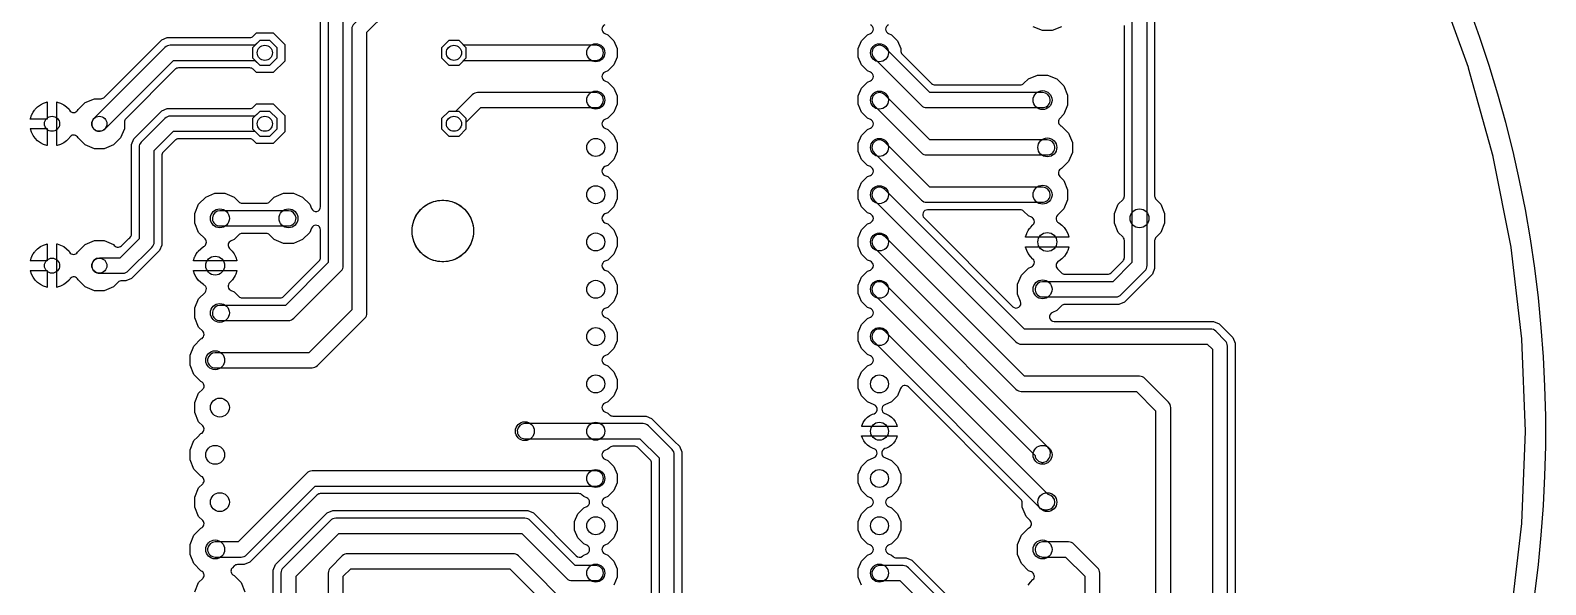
# Model space of a CAD drawing. Header units: millimetres. Extents: x -65 to 65, y -65 to 65.
# Drawn here: x -16.4 to 65, y -8.2 to 21.5 of the extents above; entities that cross this region are included whole.
import ezdxf

# ---------------------------------------------------------------- set-up
doc = ezdxf.new("R2010")
doc.units = ezdxf.units.MM

msp = doc.modelspace()

# ---------------------------------------------------------------- linework, layer by layer
at = {"layer": '16_copper'}
for points in [[(-2.54, 5.944, 0.19886), (-2.253, 6.063), (0.287, 8.603, 0.198912), (0.406, 8.89), (0.406, 23.962), (1.438, 24.994), (13.97, 24.994, 1), (13.97, 25.806), (1.27, 25.806, 0.198912), (0.983, 25.687), (-0.287, 24.417, 0.198912), (-0.406, 24.13), (-0.406, 9.058), (-2.708, 6.756), (-6.223, 6.756, 0.920803), (-6.29, 5.949), (-6.223, 5.944), (-2.54, 5.944)], [(-1.27, 3.404, 0.19886), (-0.983, 3.523), (1.557, 6.063, 0.198912), (1.676, 6.35), (1.676, 21.422), (2.708, 22.454), (13.97, 22.454, 1), (13.97, 23.266), (2.54, 23.266, 0.198912), (2.253, 23.147), (0.983, 21.877, 0.198912), (0.864, 21.59), (0.864, 6.518), (-1.438, 4.216), (-6.477, 4.216, 0.920803), (-6.544, 3.409), (-6.477, 3.404), (-1.27, 3.404)], [(-12.968, 15.164), (-13.463, 15.369), (-13.841, 15.748, 0.557991), (-14.268, 15.815), (-14.275, 15.806, 0.08485), (-14.329, 15.732), (-14.462, 15.599), (-14.614, 15.489), (-14.782, 15.404), (-14.96, 15.346), (-14.986, 15.342), (-14.986, 16.51, 0.000065), (-14.986, 16.51), (-14.986, 17.678), (-14.96, 17.674), (-14.782, 17.616), (-14.614, 17.531), (-14.462, 17.421), (-14.329, 17.288, 0.533191), (-13.911, 17.177), (-13.904, 17.184, 0.100394), (-13.841, 17.272), (-13.463, 17.651), (-12.968, 17.856), (-12.608, 17.856, 0.198912), (-12.429, 17.931), (-9.35, 21.009), (-9.052, 21.133), (-4.611, 21.133, 0.198915), (-4.431, 21.207), (-4.252, 21.387), (-3.368, 21.387), (-2.743, 20.762), (-2.743, 19.878), (-3.368, 19.253), (-4.252, 19.253), (-4.431, 19.433, 0.198915), (-4.611, 19.507), (-8.448, 19.507, 0.198912), (-8.628, 19.433), (-11.279, 16.781, 0.198912), (-11.354, 16.602), (-11.354, 16.242), (-11.559, 15.747), (-11.937, 15.369), (-12.432, 15.164)], [(-12.65, 16.107, 0.166761), (-12.413, 16.223), (-8.722, 19.914), (-4.338, 19.914), (-4.084, 19.66), (-3.536, 19.66), (-3.15, 20.046), (-3.15, 20.594), (-3.536, 20.98), (-4.084, 20.98), (-4.338, 20.726), (-8.89, 20.726, 0.198912), (-9.177, 20.607), (-12.987, 16.797), (-13.021, 16.76), (-13.049, 16.718), (-13.072, 16.673), (-13.09, 16.626), (-13.101, 16.577), (-13.106, 16.527), (-13.105, 16.476), (-13.098, 16.427), (-13.084, 16.378), (-13.065, 16.331), (-13.04, 16.288), (-13.01, 16.247), (-12.975, 16.211), (-12.936, 16.179), (-12.893, 16.153), (-12.848, 16.131), (-12.8, 16.116), (-12.75, 16.107), (-12.7, 16.104)], [(6.878, 19.914), (13.97, 19.914, 1), (13.97, 20.726), (6.878, 20.726), (6.624, 20.98), (6.076, 20.98), (5.69, 20.594), (5.69, 20.046), (6.076, 19.66), (6.624, 19.66)], [(38.023, 17.377, 0.93983), (37.973, 18.186), (31.918, 18.186), (29.497, 20.607, 1), (28.923, 20.033), (31.463, 17.493, 0.198912), (31.75, 17.374), (37.973, 17.374)], [(7.01, 16.236), (7.01, 16.596), (7.788, 17.374), (13.97, 17.374, 1), (13.97, 18.186), (7.62, 18.186, 0.198912), (7.333, 18.067), (6.436, 17.17), (6.076, 17.17), (5.69, 16.784), (5.69, 16.236), (6.076, 15.85), (6.624, 15.85)], [(38.277, 14.837, 0.93983), (38.227, 15.646), (31.918, 15.646), (29.497, 18.067, 1), (28.923, 17.493), (31.463, 14.953, 0.198912), (31.75, 14.834), (38.227, 14.834)], [(-16.408, 16.764), (-16.404, 16.79), (-16.346, 16.968, 0.049465), (-16.323, 17.015), (-16.261, 17.136), (-16.189, 17.235, 0.06168), (-16.151, 17.288), (-16.018, 17.421), (-15.866, 17.531), (-15.698, 17.616), (-15.593, 17.651, 0.096974), (-15.494, 17.678), (-15.494, 16.764)], [(-12.968, 7.544), (-13.463, 7.749), (-13.841, 8.128, 0.557991), (-14.268, 8.195), (-14.275, 8.186, 0.08485), (-14.329, 8.112), (-14.462, 7.979), (-14.614, 7.869), (-14.782, 7.784), (-14.96, 7.726), (-14.986, 7.722), (-14.986, 8.89, 0.000065), (-14.986, 8.89), (-14.986, 10.058), (-14.96, 10.054), (-14.782, 9.996), (-14.614, 9.911), (-14.462, 9.801), (-14.329, 9.668, 0.533191), (-13.911, 9.557), (-13.904, 9.564, 0.100394), (-13.841, 9.652), (-13.463, 10.031), (-12.968, 10.236), (-12.432, 10.236), (-11.937, 10.031, 0.527773), (-11.508, 9.961), (-11.123, 10.346, 0.305277), (-10.973, 10.602), (-10.973, 15.402), (-10.849, 15.7), (-9.35, 17.199), (-9.052, 17.323), (-4.611, 17.323, 0.198912), (-4.431, 17.397), (-4.252, 17.577), (-3.368, 17.577), (-2.743, 16.952), (-2.743, 16.068), (-3.368, 15.443), (-4.252, 15.443), (-4.431, 15.623, 0.198912), (-4.611, 15.697), (-8.448, 15.697, 0.198912), (-8.628, 15.623), (-9.273, 14.978, 0.198912), (-9.347, 14.798), (-9.347, 9.998), (-9.471, 9.7), (-10.97, 8.201), (-11.268, 8.077), (-11.504, 8.077, 0.198912), (-11.683, 8.003), (-11.937, 7.749), (-12.432, 7.544)], [(-11.43, 8.484, 0.19886), (-11.143, 8.603), (-9.873, 9.873, 0.198912), (-9.754, 10.16), (-9.754, 15.072), (-8.722, 16.104), (-4.338, 16.104), (-4.084, 15.85), (-3.536, 15.85), (-3.15, 16.236), (-3.15, 16.784), (-3.536, 17.17), (-4.084, 17.17), (-4.338, 16.916), (-8.89, 16.916, 0.198912), (-9.177, 16.797), (-10.447, 15.527, 0.198912), (-10.566, 15.24), (-10.566, 10.328), (-11.598, 9.296), (-12.7, 9.296, 0.920803), (-12.767, 8.489), (-12.7, 8.484), (-11.43, 8.484)], [(38.023, 12.297, 0.93983), (37.973, 13.106), (31.918, 13.106), (29.497, 15.527, 1), (28.923, 14.953), (31.463, 12.413, 0.198912), (31.75, 12.294), (37.973, 12.294)], [(-2.49, 11.027, 0.93983), (-2.54, 11.836), (-6.223, 11.836, 0.920803), (-6.29, 11.029), (-6.223, 11.024), (-2.54, 11.024)], [(-16.408, 9.144), (-16.404, 9.17), (-16.346, 9.348, 0.049465), (-16.323, 9.395), (-16.261, 9.516), (-16.189, 9.615, 0.06168), (-16.151, 9.668), (-16.018, 9.801), (-15.866, 9.911), (-15.698, 9.996), (-15.593, 10.031, 0.096974), (-15.494, 10.058), (-15.494, 9.144)], [(38.04, -1.671, 0.320415), (38.374, -1.337), (38.379, -1.27, 0.278989), (38.26, -0.856), (29.497, 7.907, 1), (28.923, 7.333), (37.569, -1.314), (37.57, -1.32), (37.579, -1.37), (37.594, -1.418), (37.616, -1.463), (37.642, -1.506), (37.674, -1.545), (37.71, -1.58), (37.751, -1.61), (37.795, -1.635), (37.841, -1.654), (37.89, -1.668), (37.94, -1.675), (37.99, -1.676)], [(38.277, -4.213, 0.888689), (38.272, -3.407), (29.497, 5.367, 1), (28.923, 4.793), (37.813, -4.097), (37.813, -4.097), (37.813, -4.097), (37.828, -4.111), (37.85, -4.131), (37.85, -4.131), (37.851, -4.131), (37.868, -4.143), (37.892, -4.159), (37.892, -4.159), (37.892, -4.159), (37.912, -4.169), (37.937, -4.182), (37.937, -4.182), (37.937, -4.182), (37.958, -4.19), (37.984, -4.2), (37.984, -4.2), (37.984, -4.2), (38.006, -4.205), (38.033, -4.211), (38.033, -4.211), (38.033, -4.211), (38.034, -4.211), (38.083, -4.216), (38.093, -4.216), (38.1, -4.216), (38.227, -4.216)], [(-5.08, -6.756, 0.19886), (-4.793, -6.637), (-1.102, -2.946), (13.97, -2.946, 1), (13.97, -2.134), (-1.27, -2.134, 0.198912), (-1.557, -2.253), (-5.248, -5.944), (-6.477, -5.944, 0.920803), (-6.544, -6.751), (-6.477, -6.756), (-5.08, -6.756)], [(38.277, -14.373, 0.93983), (38.227, -13.564), (36.998, -13.564), (30.767, -7.333, 0.198912), (30.48, -7.214), (29.21, -7.214, 0.920803), (29.143, -8.021), (29.21, -8.026), (30.312, -8.026), (36.543, -14.257, 0.198912), (36.83, -14.376), (38.227, -14.376)]]:
    msp.add_lwpolyline(points, format="xyb", close=True, dxfattribs=at)
for points in [[(-7.569, -8.622), (-7.364, -8.127), (-7.147, -7.91, 0.436482), (-7.161, -7.538), (-7.169, -7.532, 0.074548), (-7.24, -7.491), (-7.618, -7.113), (-7.823, -6.618), (-7.823, -6.082), (-7.618, -5.587), (-7.24, -5.209, 0.548954), (-7.147, -4.79), (-7.364, -4.573), (-7.569, -4.078), (-7.569, -3.542), (-7.364, -3.047), (-7.147, -2.83, 0.436482), (-7.161, -2.458), (-7.169, -2.452, 0.074548), (-7.24, -2.411), (-7.618, -2.033), (-7.823, -1.538), (-7.823, -1.002), (-7.618, -0.507), (-7.432, -0.322), (-7.432, -0.322), (-7.432, -0.322), (-7.24, -0.129, 0.548958), (-7.147, 0.29), (-7.364, 0.507), (-7.569, 1.002), (-7.569, 1.538), (-7.364, 2.033), (-7.147, 2.25, 0.436482), (-7.161, 2.622), (-7.169, 2.628, 0.074548), (-7.24, 2.669), (-7.618, 3.047), (-7.823, 3.542), (-7.823, 4.078), (-7.618, 4.573), (-7.24, 4.951, 0.548954), (-7.147, 5.37), (-7.364, 5.587), (-7.569, 6.082), (-7.569, 6.618), (-7.364, 7.113), (-7.022, 7.455, 0.302352), (-6.967, 7.73), (-6.975, 7.749, 0.167509), (-7.103, 7.869), (-7.255, 7.979), (-7.388, 8.112), (-7.498, 8.264), (-7.583, 8.432), (-7.641, 8.61), (-7.645, 8.636), (-6.477, 8.636, 0.000065), (-6.477, 8.636), (-5.309, 8.636), (-5.313, 8.61), (-5.371, 8.432, 0.078775), (-5.409, 8.356), (-5.456, 8.264), (-5.549, 8.136, 0.027941), (-5.566, 8.112), (-5.706, 7.973, 0.534513), (-5.623, 7.559), (-5.46, 7.491), (-5.206, 7.237, 0.198915), (-5.027, 7.163), (-2.982, 7.163, 0.198912), (-2.802, 7.237), (-0.887, 9.152, 0.198912), (-0.813, 9.332), (-0.813, 10.805, 0.820681), (-1.301, 10.902), (-1.399, 10.667), (-1.777, 10.289), (-2.272, 10.084), (-2.808, 10.084), (-3.303, 10.289), (-3.557, 10.543, 0.198912), (-3.736, 10.617), (-5.027, 10.617, 0.198912), (-5.206, 10.543), (-5.46, 10.289), (-5.623, 10.221, 0.534512), (-5.706, 9.807), (-5.566, 9.668), (-5.456, 9.516), (-5.371, 9.348), (-5.313, 9.17), (-5.309, 9.144), (-6.477, 9.144, 0.000065), (-6.477, 9.144), (-7.645, 9.144), (-7.641, 9.17), (-7.583, 9.348, 0.049465), (-7.56, 9.395), (-7.498, 9.516), (-7.426, 9.615, 0.06168), (-7.388, 9.668), (-7.255, 9.801), (-7.103, 9.911, 0.532401), (-7.022, 10.325), (-7.364, 10.667), (-7.569, 11.162), (-7.569, 11.698), (-7.364, 12.193), (-6.986, 12.571), (-6.491, 12.776), (-5.955, 12.776), (-5.46, 12.571), (-5.206, 12.317, 0.198912), (-5.027, 12.243), (-3.736, 12.243, 0.198912), (-3.557, 12.317), (-3.303, 12.571), (-2.808, 12.776), (-2.272, 12.776), (-1.777, 12.571), (-1.399, 12.193), (-1.301, 11.958, 0.820681), (-0.813, 12.055), (-0.813, 24.292)], [(63.142, -9.865), (63.715, -4.962, 0.019394), (63.716, -4.943), (63.908, -0.01, 0.019397), (63.908, 0.01), (63.716, 4.943, 0.019394), (63.715, 4.962), (63.142, 9.865, 0.019396), (63.139, 9.885), (62.187, 14.729, 0.019393), (62.183, 14.748), (60.859, 19.503, 0.019394), (60.853, 19.522), (59.165, 24.161, 0.019398)], [(42.774, 22.454), (42.774, 9.058), (41.742, 8.026), (37.973, 8.026, 0.920803), (37.906, 7.219), (37.973, 7.214), (41.91, 7.214, 0.198912), (42.197, 7.333), (43.467, 8.603, 0.198912), (43.586, 8.89), (43.586, 22.556)], [(43.993, 22.382), (43.993, 12.626, 0.198912), (44.067, 12.447), (44.321, 12.193), (44.526, 11.698), (44.526, 11.162), (44.321, 10.667), (44.067, 10.413, 0.198912), (43.993, 10.234), (43.993, 8.728), (43.869, 8.43), (42.37, 6.931), (42.072, 6.807), (39.169, 6.807, 0.198912), (38.99, 6.733), (38.736, 6.479), (38.501, 6.381, 0.820681), (38.598, 5.893), (47.152, 5.893), (47.45, 5.769), (48.187, 5.032), (48.311, 4.734), (48.311, -13.155, 0.198912)], [(14.457, 21.825, 0.668179), (14.457, 21.355), (14.617, 21.289), (14.939, 20.967), (15.113, 20.547), (15.113, 20.093), (14.939, 19.673), (14.617, 19.351), (14.457, 19.285, 0.668179), (14.457, 18.815), (14.617, 18.749), (14.939, 18.427), (15.113, 18.007), (15.113, 17.553), (14.939, 17.133), (14.617, 16.811), (14.457, 16.745, 0.668179), (14.457, 16.275), (14.617, 16.209), (14.939, 15.887), (15.113, 15.467), (15.113, 15.013), (14.939, 14.593), (14.617, 14.271), (14.457, 14.205, 0.668179), (14.457, 13.735), (14.617, 13.669), (14.939, 13.347), (15.113, 12.927), (15.113, 12.473), (14.939, 12.053), (14.617, 11.731), (14.457, 11.665, 0.668179), (14.457, 11.195), (14.617, 11.129), (14.939, 10.807), (15.113, 10.387), (15.113, 9.933), (14.939, 9.513), (14.617, 9.191), (14.457, 9.125, 0.668179), (14.457, 8.655), (14.617, 8.589), (14.939, 8.267), (15.113, 7.847), (15.113, 7.393), (14.939, 6.973), (14.617, 6.651), (14.457, 6.585, 0.668179), (14.457, 6.115), (14.617, 6.049), (14.939, 5.727), (15.113, 5.307), (15.113, 4.853), (14.939, 4.433), (14.617, 4.111), (14.457, 4.045, 0.668179), (14.457, 3.575), (14.617, 3.509), (14.939, 3.187), (15.113, 2.767), (15.113, 2.313), (14.939, 1.893), (14.617, 1.571), (14.457, 1.505, 0.668179), (14.457, 1.035), (14.617, 0.969), (14.699, 0.887, 0.198912), (14.879, 0.813), (16.672, 0.813), (16.97, 0.689), (18.205, -0.545), (18.469, -0.81), (18.593, -1.108), (18.593, -22.825, 0.668179)], [(37.206, -8.264), (37.316, -8.112), (37.456, -7.973, 0.534512), (37.373, -7.559), (37.21, -7.491), (36.832, -7.113), (36.627, -6.618), (36.627, -6.082), (36.832, -5.587), (37.21, -5.209, 0.548937), (37.303, -4.79), (37.086, -4.573), (36.881, -4.078), (36.881, -3.845, 0.198912), (36.806, -3.666), (30.761, 2.38, 0.534509), (30.347, 2.297), (30.179, 1.893), (29.857, 1.571), (29.493, 1.42, 0.66723), (29.492, 0.951), (29.502, 0.948, 0.085522), (29.59, 0.918), (29.729, 0.847), (29.855, 0.756), (29.966, 0.645), (30.057, 0.519), (30.128, 0.38), (30.169, 0.254), (29.21, 0.254, 0.000065), (29.21, 0.254), (28.251, 0.254, 0.032625), (28.262, 0.287), (28.292, 0.38), (28.355, 0.505, 0.015981), (28.363, 0.519), (28.454, 0.645), (28.565, 0.756), (28.691, 0.847), (28.83, 0.918, 0.821357), (28.927, 1.42), (28.563, 1.571), (28.241, 1.893), (28.067, 2.313), (28.067, 2.767), (28.241, 3.187), (28.563, 3.509), (28.723, 3.575, 0.668179), (28.723, 4.045), (28.563, 4.111), (28.241, 4.433), (28.067, 4.853), (28.067, 5.307), (28.241, 5.727), (28.563, 6.049), (28.723, 6.115, 0.668179), (28.723, 6.585), (28.563, 6.651), (28.241, 6.973), (28.067, 7.393), (28.067, 7.847), (28.241, 8.267), (28.563, 8.589), (28.723, 8.655, 0.668179), (28.723, 9.125), (28.563, 9.191), (28.241, 9.513), (28.067, 9.933), (28.067, 10.387), (28.241, 10.807), (28.563, 11.129), (28.723, 11.195, 0.668179), (28.723, 11.665), (28.563, 11.731), (28.241, 12.053), (28.067, 12.473), (28.067, 12.927), (28.241, 13.347), (28.563, 13.669), (28.723, 13.735, 0.668179), (28.723, 14.205), (28.563, 14.271), (28.241, 14.593), (28.067, 15.013), (28.067, 15.467), (28.241, 15.887), (28.563, 16.209), (28.723, 16.275, 0.668179), (28.723, 16.745), (28.563, 16.811), (28.241, 17.133), (28.067, 17.553), (28.067, 18.007), (28.241, 18.427), (28.563, 18.749), (28.723, 18.815, 0.668179), (28.723, 19.285), (28.563, 19.351), (28.241, 19.673), (28.067, 20.093), (28.067, 20.547), (28.241, 20.967), (28.563, 21.289), (28.723, 21.355, 0.668179), (28.723, 21.825)], [(29.697, 21.825, 0.668179), (29.697, 21.355), (29.857, 21.289), (30.179, 20.967), (30.353, 20.547), (30.353, 20.432, 0.198912), (30.427, 20.252), (32.012, 18.667, 0.198912), (32.192, 18.593), (36.777, 18.593, 0.198912), (36.956, 18.667), (37.21, 18.921), (37.705, 19.126), (38.241, 19.126), (38.736, 18.921), (39.114, 18.543), (39.319, 18.048), (39.319, 17.512), (39.114, 17.017), (38.897, 16.8, 0.436482), (38.911, 16.428), (38.919, 16.422, 0.074548), (38.99, 16.381), (39.368, 16.003), (39.573, 15.508), (39.573, 14.972), (39.368, 14.477), (38.99, 14.099, 0.548954), (38.897, 13.68), (39.114, 13.463), (39.319, 12.968), (39.319, 12.432), (39.114, 11.937), (38.772, 11.595, 0.303293), (38.718, 11.319), (38.725, 11.301, 0.167509), (38.853, 11.181), (39.005, 11.071), (39.138, 10.938), (39.248, 10.786), (39.333, 10.618), (39.391, 10.44), (39.395, 10.414), (38.227, 10.414, 0.000065), (38.227, 10.414), (37.059, 10.414), (37.063, 10.44), (37.121, 10.618, 0.049465), (37.144, 10.665), (37.206, 10.786), (37.278, 10.885, 0.06168), (37.316, 10.938), (37.456, 11.077, 0.534513), (37.373, 11.491), (37.21, 11.559), (36.956, 11.813, 0.198915), (36.777, 11.887), (31.785, 11.887, 0.668179), (31.606, 11.454), (36.374, 6.685, 0.820681), (36.788, 6.962), (36.627, 7.352), (36.627, 7.888), (36.832, 8.383), (37.21, 8.761), (37.373, 8.829, 0.534512), (37.456, 9.243), (37.316, 9.382), (37.206, 9.534), (37.121, 9.702), (37.063, 9.88), (37.059, 9.906), (38.227, 9.906, 0.000065), (38.227, 9.906), (39.395, 9.906), (39.391, 9.88), (39.333, 9.702, 0.078775), (39.295, 9.626), (39.248, 9.534), (39.155, 9.406, 0.027941), (39.138, 9.382), (39.005, 9.249), (38.853, 9.139, 0.532401), (38.772, 8.725), (38.99, 8.507, 0.198912), (39.169, 8.433), (41.468, 8.433, 0.198912), (41.648, 8.507), (42.293, 9.152, 0.198912), (42.367, 9.332), (42.367, 10.234, 0.198912), (42.293, 10.413), (42.039, 10.667), (41.834, 11.162), (41.834, 11.698), (42.039, 12.193), (42.293, 12.447, 0.198912), (42.367, 12.626), (42.367, 21.793, 0.414214)], [(47.904, -14.351), (47.904, 4.572, 0.198912), (47.785, 4.859), (47.277, 5.367, 0.198912), (46.99, 5.486), (36.998, 5.486), (29.497, 12.987, 1), (28.923, 12.413), (36.543, 4.793, 0.198912), (36.83, 4.674), (46.822, 4.674), (47.092, 4.404), (47.092, -14.351)], [(44.856, -15.072), (44.856, 1.27, 0.198912), (44.737, 1.557), (43.467, 2.827, 0.198912), (43.18, 2.946), (36.998, 2.946), (29.497, 10.447, 1), (28.923, 9.873), (36.543, 2.253, 0.198912), (36.83, 2.134), (43.012, 2.134), (44.044, 1.102), (44.044, -15.24, 0.198912)], [(18.186, -22.86), (18.186, -1.27, 0.198912), (18.067, -0.983), (16.797, 0.287, 0.198912), (16.51, 0.406), (10.16, 0.406, 0.920803), (10.093, -0.401), (10.16, -0.406), (16.342, -0.406), (17.374, -1.438), (17.374, -22.692)], [(16.967, -22.418), (16.967, -1.712, 0.198912), (16.893, -1.532), (16.248, -0.887, 0.198912), (16.068, -0.813), (14.879, -0.813, 0.198912), (14.699, -0.887), (14.617, -0.969), (14.457, -1.035, 0.668179), (14.457, -1.505), (14.617, -1.571), (14.939, -1.893), (15.113, -2.313), (15.113, -2.767), (14.939, -3.187), (14.617, -3.509), (14.457, -3.575, 0.668179), (14.457, -4.045), (14.617, -4.111), (14.939, -4.433), (15.113, -4.853), (15.113, -5.307), (14.939, -5.727), (14.617, -6.049), (14.457, -6.115, 0.668179), (14.457, -6.585), (14.617, -6.651), (14.939, -6.973), (15.113, -7.393), (15.113, -7.847), (14.939, -8.267)], [(28.241, -8.267), (28.067, -7.847), (28.067, -7.393), (28.241, -6.973), (28.563, -6.651), (28.723, -6.585, 0.668179), (28.723, -6.115), (28.563, -6.049), (28.241, -5.727), (28.067, -5.307), (28.067, -4.853), (28.241, -4.433), (28.563, -4.111), (28.723, -4.045, 0.668179), (28.723, -3.575), (28.563, -3.509), (28.241, -3.187), (28.067, -2.767), (28.067, -2.313), (28.241, -1.893), (28.563, -1.571), (28.927, -1.42, 0.66723), (28.928, -0.951), (28.918, -0.948, 0.085541), (28.83, -0.918), (28.691, -0.847), (28.565, -0.756), (28.454, -0.645), (28.363, -0.519), (28.292, -0.38), (28.251, -0.254), (29.21, -0.254, 0.000065), (29.21, -0.254), (30.169, -0.254), (30.128, -0.38), (30.057, -0.519), (29.966, -0.645), (29.855, -0.756), (29.729, -0.847), (29.59, -0.918, 0.821362), (29.493, -1.42), (29.857, -1.571), (30.179, -1.893), (30.353, -2.313), (30.353, -2.767), (30.179, -3.187), (29.857, -3.509), (29.697, -3.575, 0.668179), (29.697, -4.045), (29.857, -4.111), (30.179, -4.433), (30.353, -4.853), (30.353, -5.307), (30.179, -5.727), (29.857, -6.049), (29.697, -6.115, 0.668179), (29.697, -6.585), (29.857, -6.651), (29.939, -6.733, 0.198912), (30.119, -6.807), (30.642, -6.807), (30.94, -6.931), (36.972, -12.962, 0.414216)], [(-3.353, -12.258), (-3.353, -7.458), (-3.229, -7.16), (-2.965, -6.895), (-2.965, -6.895), (-0.725, -4.655), (-0.725, -4.655), (-0.46, -4.391), (-0.162, -4.267), (10.322, -4.267), (10.62, -4.391), (12.922, -6.692, 0.368471), (13.25, -6.719), (13.281, -6.693, 0.052762), (13.323, -6.651), (13.483, -6.585, 0.668179), (13.483, -6.115), (13.323, -6.049), (13.001, -5.727), (12.827, -5.307), (12.827, -4.853), (13.001, -4.433), (13.323, -4.111), (13.483, -4.045, 0.668179), (13.483, -3.575), (13.323, -3.509), (13.241, -3.427, 0.198912), (13.061, -3.353), (-0.828, -3.353, 0.198912), (-1.008, -3.427), (-4.62, -7.039), (-4.918, -7.163), (-5.281, -7.163, 0.198908), (-5.46, -7.237), (-5.553, -7.33, 0.436485), (-5.539, -7.702), (-5.531, -7.708, 0.074563), (-5.46, -7.749), (-5.082, -8.127), (-4.877, -8.622)], [(-2.134, -12.7), (-2.134, -7.788), (0.168, -5.486), (9.992, -5.486), (12.413, -7.907, 0.198912), (12.7, -8.026), (13.97, -8.026, 1), (13.97, -7.214), (12.868, -7.214), (10.447, -4.793, 0.198912), (10.16, -4.674), (0, -4.674, 0.198912), (-0.287, -4.793), (-2.827, -7.333, 0.198912), (-2.946, -7.62), (-2.946, -12.532)], [(41.046, -18.644), (41.046, -7.62, 0.198912), (40.927, -7.333), (39.657, -6.063, 0.198912), (39.37, -5.944), (37.973, -5.944, 0.920803), (37.906, -6.751), (37.973, -6.756), (39.202, -6.756), (40.234, -7.788), (40.234, -18.644)], [(12.868, -9.754), (9.812, -6.698, 0.198912), (9.525, -6.579), (0.635, -6.579, 0.198912), (0.348, -6.698), (-0.287, -7.333, 0.198912), (-0.406, -7.62), (-0.406, -12.532)], [(0.406, -12.7), (0.406, -7.788), (0.803, -7.391), (9.357, -7.391), (12.413, -10.447, 0.198912)]]:
    msp.add_lwpolyline(points, format="xyb", dxfattribs=at)
msp.add_lwpolyline([(38.99, 21.719), (38.495, 21.514), (37.959, 21.514), (37.464, 21.719)], dxfattribs=at)
for points in [[(-15.52, 15.346), (-15.698, 15.404), (-15.866, 15.489), (-16.018, 15.599), (-16.151, 15.732), (-16.261, 15.884), (-16.346, 16.052), (-16.404, 16.23), (-16.408, 16.256), (-15.494, 16.256), (-15.494, 15.342)], [(-15.52, 7.726), (-15.698, 7.784), (-15.866, 7.869), (-16.018, 7.979), (-16.151, 8.112), (-16.261, 8.264), (-16.346, 8.432), (-16.404, 8.61), (-16.408, 8.636), (-15.494, 8.636), (-15.494, 7.722)]]:
    msp.add_lwpolyline(points, close=True, dxfattribs=at)
at = {"layer": '1_copper'}
for points in [[(-3.15, 20.046), (-3.15, 20.594), (-3.536, 20.98), (-4.084, 20.98), (-4.47, 20.594), (-4.47, 20.046), (-4.084, 19.66), (-3.536, 19.66)], [(7.01, 20.046), (7.01, 20.594), (6.624, 20.98), (6.076, 20.98), (5.69, 20.594), (5.69, 20.046), (6.076, 19.66), (6.624, 19.66)], [(-3.15, 16.236), (-3.15, 16.784), (-3.536, 17.17), (-4.084, 17.17), (-4.47, 16.784), (-4.47, 16.236), (-4.084, 15.85), (-3.536, 15.85)], [(7.01, 16.236), (7.01, 16.784), (6.624, 17.17), (6.076, 17.17), (5.69, 16.784), (5.69, 16.236), (6.076, 15.85), (6.624, 15.85)]]:
    msp.add_lwpolyline(points, close=True, dxfattribs=at)
at = {"layer": 'drills_NPTH'}
msp.add_circle((5.75, 10.75), 1.651, dxfattribs=at)
at = {"layer": 'drills_PTH'}
for centre, radius in [((-3.81, 20.32), 0.406), ((6.35, 20.32), 0.406), ((13.97, 20.32), 0.483), ((29.21, 20.32), 0.483), ((13.97, 17.78), 0.483), ((29.21, 17.78), 0.483), ((37.973, 17.78), 0.508), ((-15.24, 16.51), 0.406), ((-12.7, 16.51), 0.406), ((-3.81, 16.51), 0.406), ((6.35, 16.51), 0.406), ((13.97, 15.24), 0.483), ((29.21, 15.24), 0.483), ((38.227, 15.24), 0.508), ((13.97, 12.7), 0.483), ((29.21, 12.7), 0.483), ((37.973, 12.7), 0.508), ((-6.223, 11.43), 0.508), ((-2.54, 11.43), 0.508), ((43.18, 11.43), 0.508), ((13.97, 10.16), 0.483), ((29.21, 10.16), 0.483), ((38.227, 10.16), 0.508), ((-15.24, 8.89), 0.406), ((-12.7, 8.89), 0.406), ((-6.477, 8.89), 0.508), ((13.97, 7.62), 0.483), ((29.21, 7.62), 0.483), ((37.973, 7.62), 0.508), ((-6.223, 6.35), 0.508), ((13.97, 5.08), 0.483), ((29.21, 5.08), 0.483), ((-6.477, 3.81), 0.508), ((13.97, 2.54), 0.483), ((29.21, 2.54), 0.483), ((-6.223, 1.27), 0.508), ((10.16, 0), 0.508), ((13.97, 0), 0.483), ((29.21, 0), 0.483), ((-6.477, -1.27), 0.508), ((37.973, -1.27), 0.508), ((13.97, -2.54), 0.483), ((29.21, -2.54), 0.483), ((-6.223, -3.81), 0.508), ((38.227, -3.81), 0.508), ((13.97, -5.08), 0.483), ((29.21, -5.08), 0.483), ((-6.477, -6.35), 0.508), ((37.973, -6.35), 0.508), ((13.97, -7.62), 0.483), ((29.21, -7.62), 0.483)]:
    msp.add_circle(centre, radius, dxfattribs=at)
at = {"layer": 'holes'}
msp.add_lwpolyline([(7.401, 10.696), (7.394, 10.588), (7.38, 10.481), (7.359, 10.375), (7.331, 10.27), (7.296, 10.168), (7.255, 10.068), (7.207, 9.971), (7.153, 9.878), (7.093, 9.788), (7.027, 9.702), (6.956, 9.621), (6.879, 9.544), (6.798, 9.473), (6.712, 9.407), (6.622, 9.347), (6.529, 9.293), (6.432, 9.245), (6.332, 9.204), (6.23, 9.169), (6.125, 9.141), (6.019, 9.12), (5.912, 9.106), (5.804, 9.099), (5.696, 9.099), (5.588, 9.106), (5.481, 9.12), (5.375, 9.141), (5.27, 9.169), (5.168, 9.204), (5.068, 9.245), (4.971, 9.293), (4.878, 9.347), (4.788, 9.407), (4.702, 9.473), (4.621, 9.544), (4.544, 9.621), (4.473, 9.702), (4.407, 9.788), (4.347, 9.878), (4.293, 9.971), (4.245, 10.068), (4.204, 10.168), (4.169, 10.27), (4.141, 10.375), (4.12, 10.481), (4.106, 10.588), (4.099, 10.696), (4.099, 10.804), (4.106, 10.912), (4.12, 11.019), (4.141, 11.125), (4.169, 11.23), (4.204, 11.332), (4.245, 11.432), (4.293, 11.529), (4.347, 11.622), (4.407, 11.712), (4.473, 11.798), (4.544, 11.879), (4.621, 11.956), (4.702, 12.027), (4.788, 12.093), (4.878, 12.153), (4.971, 12.207), (5.068, 12.255), (5.168, 12.296), (5.27, 12.331), (5.375, 12.359), (5.481, 12.38), (5.588, 12.394), (5.696, 12.401), (5.804, 12.401), (5.912, 12.394), (6.019, 12.38), (6.125, 12.359), (6.23, 12.331), (6.332, 12.296), (6.432, 12.255), (6.529, 12.207), (6.622, 12.153), (6.712, 12.093), (6.798, 12.027), (6.879, 11.956), (6.956, 11.879), (7.027, 11.798), (7.093, 11.712), (7.153, 11.622), (7.207, 11.529), (7.255, 11.432), (7.296, 11.332), (7.331, 11.23), (7.359, 11.125), (7.38, 11.019), (7.394, 10.912), (7.401, 10.804), (7.401, 10.696)], close=True, dxfattribs=at)
at = {"layer": 'outline'}
msp.add_lwpolyline([(64.414, -8.748), (64.609, -7.165), (64.765, -5.577), (64.883, -3.986), (64.961, -2.393), (65, -0.798), (65, -0.798), (65, 0.798), (64.961, 2.393), (64.883, 3.986), (64.765, 5.577), (64.609, 7.165), (64.414, 8.748), (64.179, 10.327), (63.907, 11.898), (63.595, 13.463), (63.246, 15.02), (62.858, 16.568), (62.433, 18.105), (61.97, 19.632), (61.469, 21.147), (60.932, 22.649)], dxfattribs=at)

doc.saveas('drawing.dxf')
